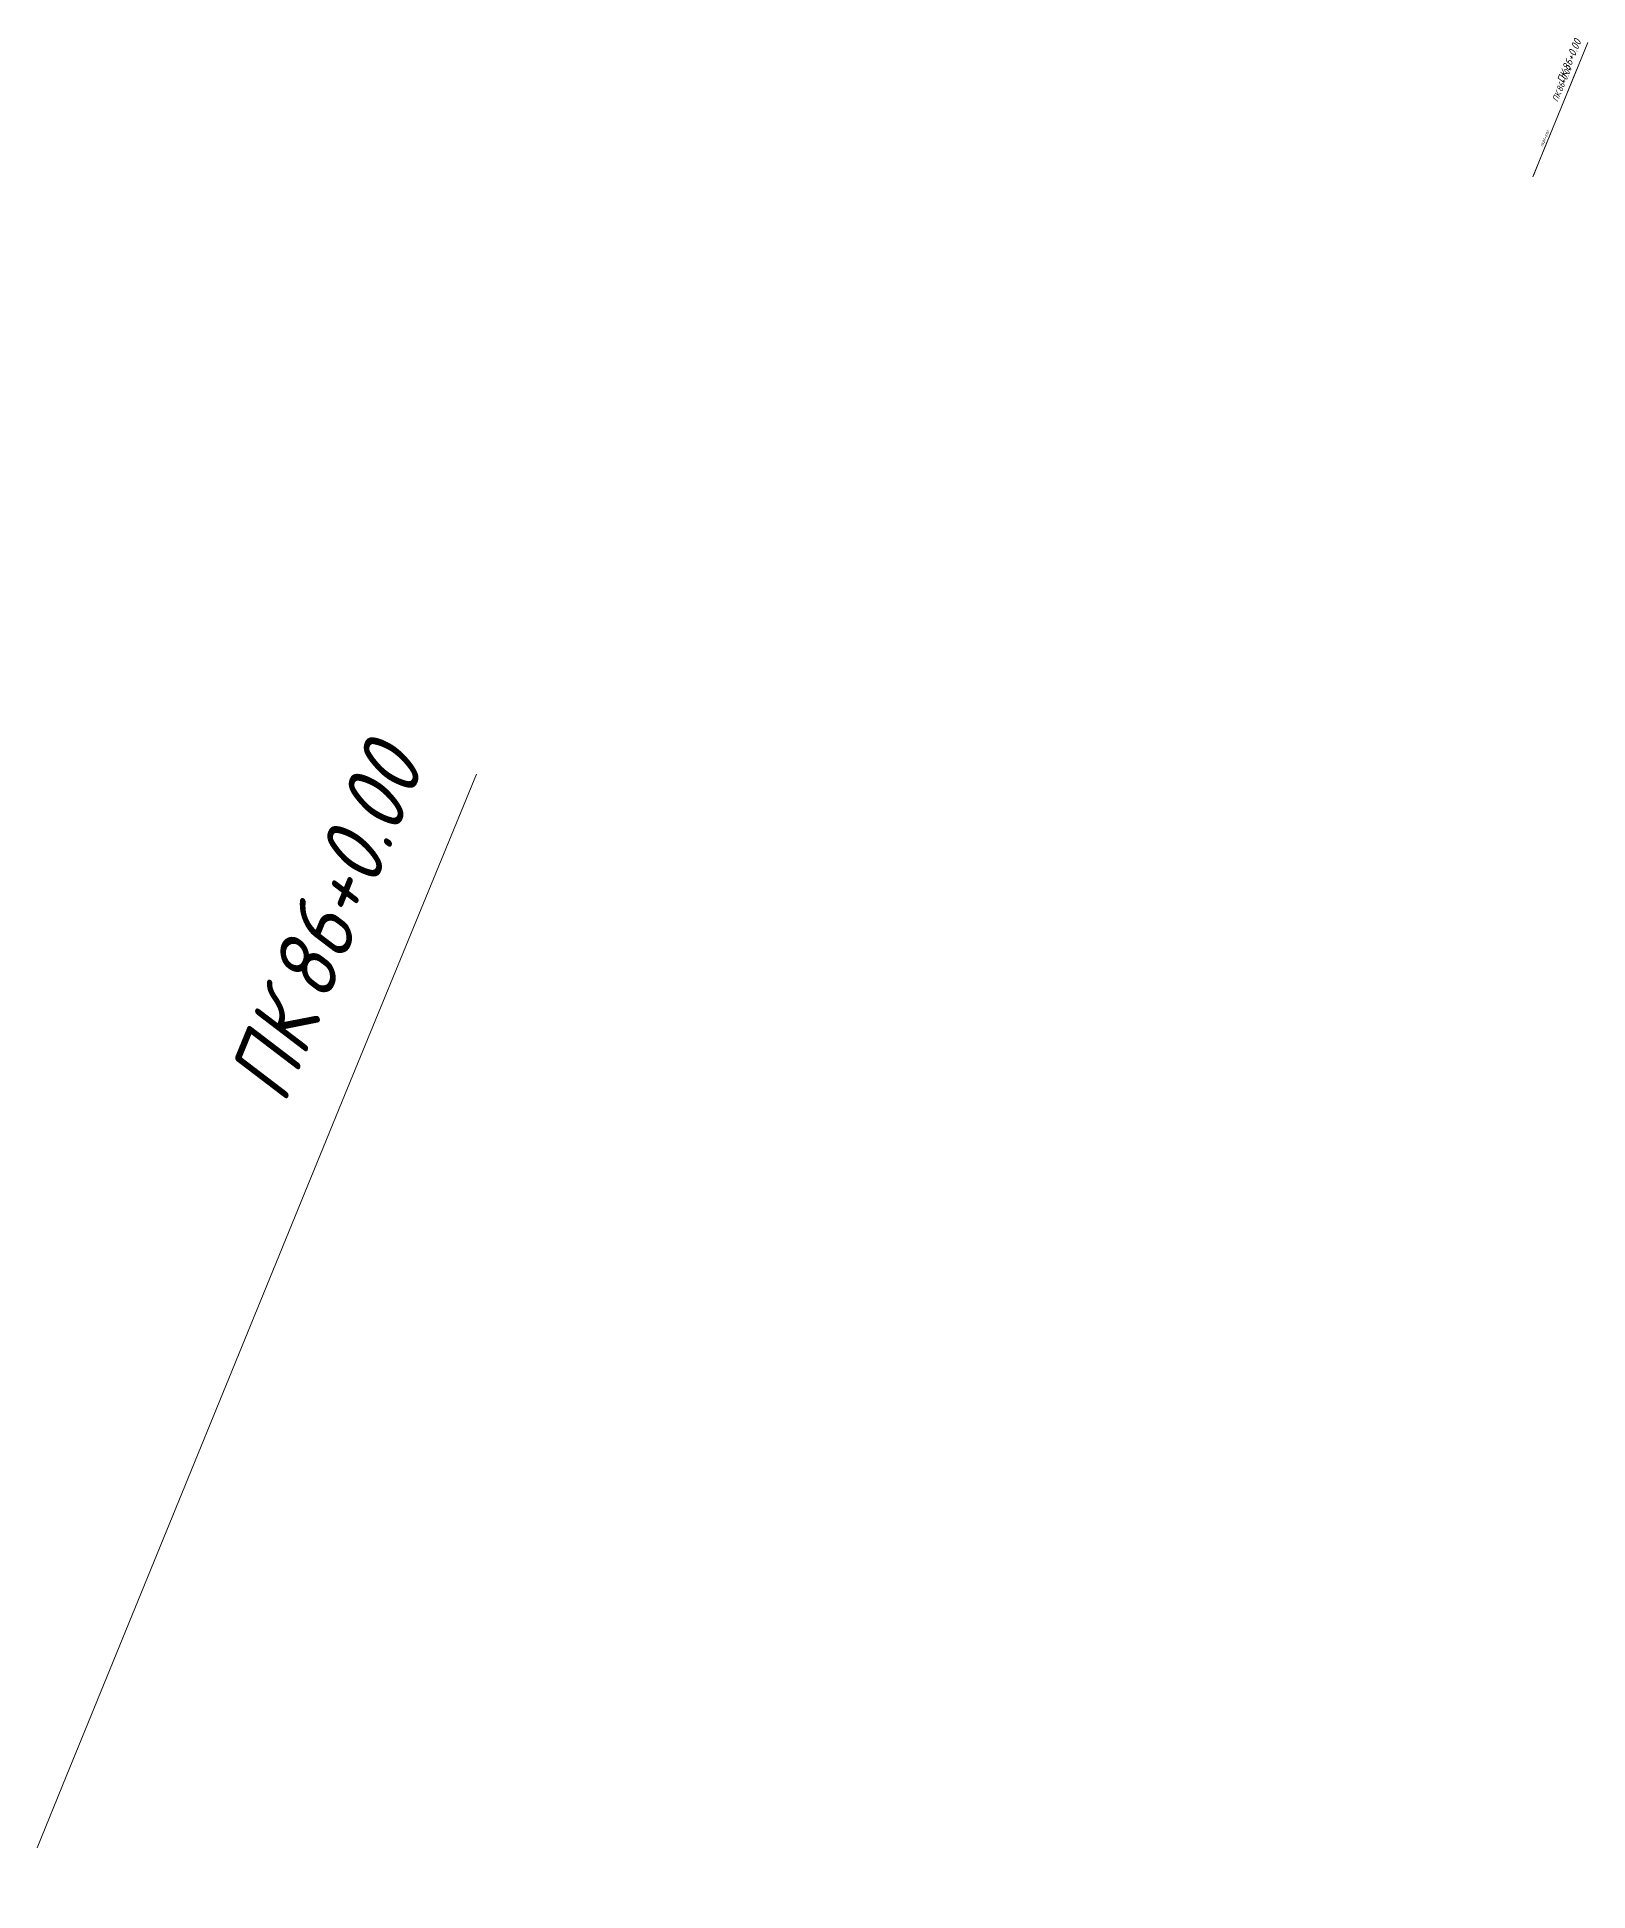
# Model space of a CAD drawing. Header units: metres. Extents: x 6220820 to 6240575, y 5208779 to 5219416.
# Drawn here: x 6234877.8 to 6234938.4, y 5217525.3 to 5217597.7 of the extents above; entities that cross this region are included whole.
import ezdxf
from ezdxf.enums import TextEntityAlignment as Align

# ---------------------------------------------------------------- set-up
doc = ezdxf.new("R2010")
doc.units = ezdxf.units.M
for name, color, linetype, lineweight in [('_Рамка-текст', 7, 'Continuous', 13), ('_Рамка-текст @ 0.04', 7, 'Continuous', 13), ('_Рамка-текст @ 0.1', 7, 'Continuous', 13), ('_Рамка-текст @ 0.125', 7, 'Continuous', 13), ('_Рамка-текст @ 1', 7, 'Continuous', 13)]:
    doc.layers.add(name, color=color, linetype=linetype, lineweight=lineweight)
doc.styles.add('ISOCPEUR', font='isocpeur.ttf', dxfattribs={"width": 0.8, "oblique": 15, "height": 2.5})

# ---------------------------------------------------------------- blocks, each defined once
blk = doc.blocks.new('*U4752')
at = {"color": 0, "linetype": 'ByBlock', "lineweight": -2}
for points in [[(6.202, 31.202), (8.852, 44.44)], [(0.589, 2.942), (6.202, 31.202)], [(0, 0), (0.589, 2.942)]]:
    blk.add_lwpolyline(points, dxfattribs=at)
at = {"color": 0, "style": 'ISOCPEUR', "oblique": 15, "width": 0.9, "flags": 8}
blk.add_attdef('1_строка_001', (4.74, 34.141), '', height=2.5, rotation=78.68049, dxfattribs=at)
at = {"color": 0, "style": 'ISOCPEUR', "width": 0.9, "flags": 8}
blk.add_attdef('Индекс', (9.783, 39.924), '', height=1.5, rotation=78.68049, dxfattribs=at)
blk.add_attdef('ПК', text='', height=2.5, rotation=78.68049, dxfattribs=at).set_placement((12.087, 43.792), align=Align.RIGHT)
blk = doc.blocks.new('*U5470')
at = {"layer": '_Рамка-текст @ 0.04', "lineweight": 15}
ref = blk.add_blockref('*U4752', (6234936.227, 5217592.232, -8.979), dxfattribs=dict(at, xscale=0.04, yscale=0.04, zscale=0.04, rotation=349))
ref.add_attrib('1_строка_001', 'ПК', (6234936.614, 5217593.391, -8.979), dxfattribs={"layer": '0', "color": 0, "height": 0.1, "rotation": 67.68049, "style": 'ISOCPEUR', "oblique": 15, "width": 0.9})
ref.add_attrib('1_строка_002', '86+0.00', (6234936.679, 5217593.549, -8.979), dxfattribs={"layer": '0', "color": 0, "height": 0.1, "rotation": 67.68049, "style": 'ISOCPEUR', "oblique": 15, "width": 0.9})
at = {"layer": '_Рамка-текст @ 0.1', "lineweight": 15}
ref = blk.add_blockref('*U4752', (6234936.227, 5217592.232, -8.979), dxfattribs=dict(at, xscale=0.1, yscale=0.1, zscale=0.1, rotation=349))
ref.add_attrib('1_строка_001', 'ПК', (6234937.195, 5217595.129, -8.979), dxfattribs={"layer": '0', "color": 0, "height": 0.25, "rotation": 67.68049, "style": 'ISOCPEUR', "oblique": 15, "width": 0.9})
ref.add_attrib('1_строка_002', '86+0.00', (6234937.357, 5217595.524, -8.979), dxfattribs={"layer": '0', "color": 0, "height": 0.25, "rotation": 67.68049, "style": 'ISOCPEUR', "oblique": 15, "width": 0.9})
at = {"layer": '_Рамка-текст @ 0.125', "lineweight": 15}
ref = blk.add_blockref('*U4752', (6234936.227, 5217592.232, -8.979), dxfattribs=dict(at, xscale=0.125, yscale=0.125, zscale=0.125, rotation=349))
ref.add_attrib('1_строка_001', 'ПК', (6234937.436, 5217595.853, -8.979), dxfattribs={"layer": '0', "color": 0, "height": 0.3125, "rotation": 67.68049, "style": 'ISOCPEUR', "oblique": 15, "width": 0.9})
ref.add_attrib('1_строка_002', '86+0.00', (6234937.639, 5217596.347, -8.979), dxfattribs={"layer": '0', "color": 0, "height": 0.3125, "rotation": 67.68049, "style": 'ISOCPEUR', "oblique": 15, "width": 0.9})
at = {"layer": '_Рамка-текст @ 1', "lineweight": 15}
ref = blk.add_blockref('*U4752', (6234877.789, 5217526.964), dxfattribs=dict(at, rotation=349))
ref.add_attrib('1_строка_001', 'ПК', (6234887.463, 5217555.935, -8.979), dxfattribs={"layer": '0', "color": 0, "height": 2.5, "rotation": 67.68049, "style": 'ISOCPEUR', "oblique": 15, "width": 0.9})
ref.add_attrib('1_строка_002', '86+0.00', (6234889.085, 5217559.885, -8.979), dxfattribs={"layer": '0', "color": 0, "height": 2.5, "rotation": 67.68049, "style": 'ISOCPEUR', "oblique": 15, "width": 0.9})

msp = doc.modelspace()

# ---------------------------------------------------------------- block references
at = {"layer": '_Рамка-текст'}
msp.add_blockref('*U5470', (0, 0), dxfattribs=at)

doc.saveas('drawing.dxf')
